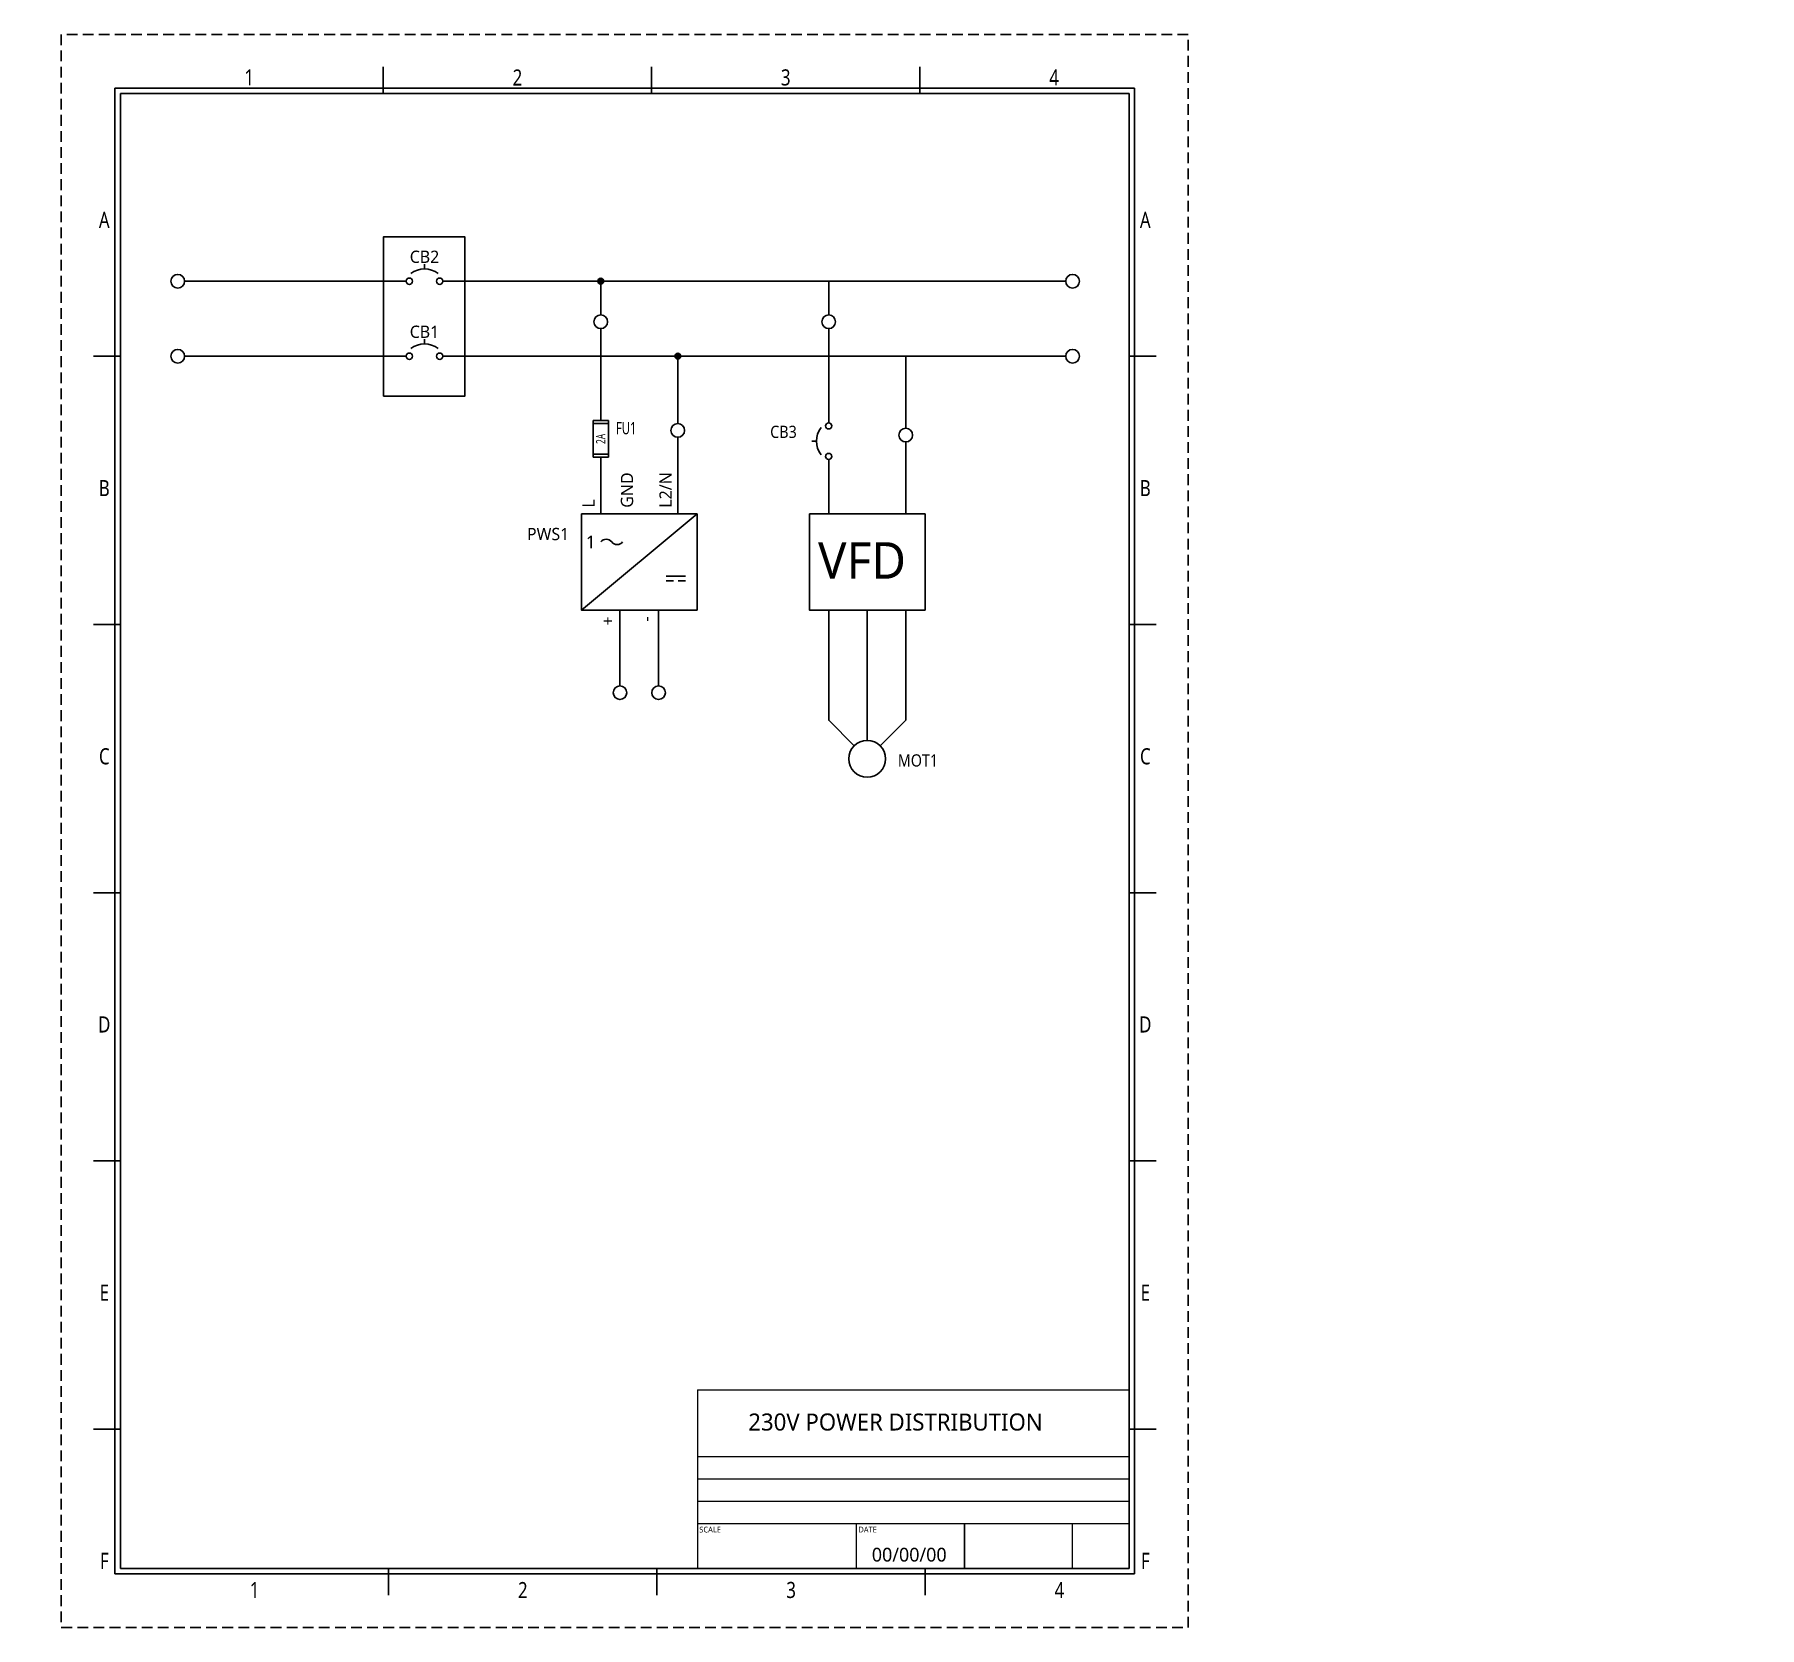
# Model space of a CAD drawing. Header units: millimetres. Extents: x -5 to 316, y 0 to 297.
import ezdxf
from ezdxf.enums import TextEntityAlignment as Align

# ---------------------------------------------------------------- set-up
doc = ezdxf.new("R2010")
doc.units = ezdxf.units.MM
doc.header["$LTSCALE"] = 4
doc.linetypes.add('DASHED', pattern=[0.75, 0.5, -0.25])
for name, color, linetype in [('COMMENT', 4, 'Continuous'), ('MISC', 2, 'Continuous'), ('RED_2.5mm^2', 1, 'Continuous'), ('SYMS', 7, 'Continuous'), ('TAGS', 174, 'Continuous'), ('TERMS', 4, 'Continuous'), ('TITLE', 4, 'Continuous'), ('ZUWAKU', 7, 'Continuous')]:
    doc.layers.add(name, color=color, linetype=linetype)
doc.layers.add('Object Lines', color=7, linetype='Continuous', lineweight=13)
doc.styles.get("Standard").update_dxf_attribs({"font": 'Meiryo UI.ttf'})
doc.styles.add('WD', font='Meiryo UI.ttf')
doc.styles.add('WD_IEC', font='Meiryo UI.ttf')

# ---------------------------------------------------------------- blocks, each defined once
blk = doc.blocks.new('JIS_border_a4(P)')
at = {"layer": 'ZUWAKU'}
for p, q in [((60, 286), (60, 291)), ((110, 286), (110, 291)), ((160, 286), (160, 291)), ((11, 237), (6, 237)), ((204, 237), (199, 237)), ((11, 187), (6, 187)), ((204, 187), (199, 187)), ((11, 137), (6, 137)), ((204, 137), (199, 137)), ((11, 87), (6, 87)), ((204, 87), (199, 87)), ((11, 37), (6, 37)), ((204, 37), (199, 37)), ((61, 6), (61, 11)), ((111, 6), (111, 11)), ((161, 6), (161, 11))]:
    blk.add_line(p, q, dxfattribs=at)
at = {"layer": 'ZUWAKU', "color": 5}
for p, q in [((10, 287), (10, 10)), ((10, 287), (200, 287)), ((200, 287), (200, 10)), ((11, 286), (11, 11)), ((11, 286), (199, 286)), ((199, 286), (199, 11)), ((10, 10), (200, 10)), ((11, 11), (199, 11))]:
    blk.add_line(p, q, dxfattribs=at)
at = {"layer": 'ZUWAKU', "color": 5, "linetype": 'DASHED'}
blk.add_lwpolyline([(0, 0), (210, 0), (210, 297), (0, 297)], close=True, dxfattribs=at)
at = {"layer": 'COMMENT', "width": 0.8}
for s, p in [('1', (35, 289)), ('2', (85, 289)), ('3', (135, 289)), ('4', (185, 289)), ('A', (8, 262.43)), ('A', (202, 262.43)), ('B', (8, 212.43)), ('B', (202, 212.43)), ('C', (8, 162.43)), ('C', (202, 162.43)), ('D', (8, 112.43)), ('D', (202, 112.43)), ('E', (8, 62.43)), ('E', (202, 62.43)), ('F', (8, 12.43)), ('F', (202, 12.43)), ('1', (36, 7)), ('2', (86, 7)), ('3', (136, 7)), ('4', (186, 7))]:
    blk.add_text(s, height=3, dxfattribs=at).set_placement(p, align=Align.MIDDLE)
blk = doc.blocks.new('HCB1')
blk.add_line((0, 0.173), (0, 0.126))
for centre in [(-0.155, 0), (0.155, 0)]:
    blk.add_circle(centre, 0.0322)
blk.add_arc((0, -0.109), 0.234, 53.1301, 126.8699)
at = {"style": 'WD', "width": 0.7}
for tag, p in [('INST', (0, 0.826)), ('LOC', (0, 0.656)), ('DESC1', (0, 0.5)), ('DESC2', (0, 0.344)), ('RATING1', (0, -0.188)), ('XREF', (0, -0.344))]:
    blk.add_attdef(tag, text='', height=0.125, dxfattribs=at).set_placement(p, align=Align.CENTER)
at = {"style": 'WD'}
blk.add_attdef('TAG1', text='', height=0.125, dxfattribs=at).set_placement((0, 0.188), align=Align.CENTER)
for tag, p in [('X2LINK', (0, 0.219)), ('X8LINK', (0, 0))]:
    blk.add_attdef(tag, p, '', height=0.01, dxfattribs=at)
for tag, p, height, flags in [('X4TERM01', (-0.188, 0), 0.0125, 1), ('X1TERM02', (0.188, 0), 0.0125, 1), ('CONTACT', (0.205, 0.133), 0.01, 9), ('FAMILY', (0.205, 0.152), 0.01, 9)]:
    blk.add_attdef(tag, p, '', height=height, dxfattribs=dict(at, flags=flags))
at = {"linetype": 'Continuous', "style": 'WD', "flags": 9}
for tag, p in [('ASSYCODE', (0.219, 0.062)), ('MFG', (0.228, 0.089)), ('CAT', (0.23, 0.108))]:
    blk.add_attdef(tag, text='', height=0.01, dxfattribs=at).set_placement(p, align=Align.CENTER)
at = {"linetype": 'Continuous', "style": 'WD', "flags": 8}
blk.add_attdef('TERM01', text='', height=0.125, dxfattribs=at).set_placement((-0.25, -0.031), align=Align.TOP_RIGHT)
blk.add_attdef('TERM02', text='', height=0.125, dxfattribs=at).set_placement((0.25, -0.031), align=Align.TOP_LEFT)
blk = doc.blocks.new('HT0_02')
blk.add_circle((0, 0), 0.0699)
at = {"style": 'WD', "flags": 1}
for tag, p in [('X4TERM01', (-0.07, 0)), ('X2TERM01', (0, 0.07)), ('X1TERM01', (0.07, 0)), ('X8TERM01', (0, -0.07))]:
    blk.add_attdef(tag, p, '', height=0.01, dxfattribs=at)
blk = doc.blocks.new('VPW1_1PH')
for p, q in [((-0.197, -0.984), (0.984, 0)), ((0.67, -0.636), (0.867, -0.636)), ((0.67, -0.685), (0.743, -0.685)), ((0.867, -0.685), (0.793, -0.685))]:
    blk.add_line(p, q)
blk.add_lwpolyline([(-0.197, 0), (-0.197, -0.984), (0.984, -0.984), (0.984, 0)], close=True)
for centre, start, end in [((0.057, -0.329), 36.8699, 143.1301), ((0.168, -0.246), 216.8699, 323.1301)]:
    blk.add_arc(centre, 0.0689, start, end)
at = {"style": 'WD_IEC'}
blk.add_text('1', height=0.132, dxfattribs=at).set_placement((-0.053, -0.288), align=Align.MIDDLE_RIGHT)
at = {"style": 'WD', "flags": 8}
for tag, p in [('TERM01', (-0.063, 0.064)), ('TERM02', (0.33, 0.062)), ('TERM03', (0.724, 0.062))]:
    blk.add_attdef(tag, p, '', height=0.125, rotation=90, dxfattribs=at)
at = {"style": 'WD', "width": 0.7}
for tag, p in [('INST', (-0.322, 0.125)), ('LOC', (-0.322, -0.062)), ('RATING1', (-0.322, -0.469)), ('DESC1', (-0.322, -0.656)), ('DESC2', (-0.322, -0.844)), ('DESC3', (-0.322, -1.031))]:
    blk.add_attdef(tag, text='', height=0.125, dxfattribs=at).set_placement(p, align=Align.RIGHT)
at = {"style": 'WD'}
for tag, p, height, flags in [('X2TERM01', (0, 0), 0.0197, 1), ('X2TERM02', (0.394, 0), 0.0197, 1), ('X2TERM03', (0.787, 0), 0.0197, 1), ('MFG', (1.079, -0.197), 0.125, 9), ('CAT', (1.079, -0.385), 0.125, 9), ('ASSYCODE', (1.056, -0.837), 0.0157, 9), ('FAMILY', (1.056, -0.886), 0.0157, 9), ('X8TERM04', (0.197, -0.984), 0.0197, 1), ('X8TERM05', (0.591, -0.984), 0.0197, 1)]:
    blk.add_attdef(tag, p, '', height=height, dxfattribs=dict(at, flags=flags))
blk.add_attdef('TAG1', text='', height=0.125, dxfattribs=at).set_placement((-0.322, -0.269), align=Align.RIGHT)
at = {"style": 'WD', "flags": 8}
for tag, p in [('TERM04', (0.134, -1.048)), ('TERM05', (0.528, -1.048))]:
    blk.add_attdef(tag, text='', height=0.125, rotation=90, dxfattribs=at).set_placement(p, align=Align.RIGHT)
blk = doc.blocks.new('WDDOT')
for radius in [0.03, 0.0187, 0.00929]:
    blk.add_circle((0, 0), radius)
blk = doc.blocks.new('VMO13')
blk.add_circle((0, 0), 0.188)
at = {"style": 'WD'}
for tag, p, width in [('INST', (0.318, 0.263), 0.7), ('LOC', (0.318, 0.094), 0.7), ('TAG1', (0.312, -0.079), 0.9)]:
    blk.add_attdef(tag, p, '', height=0.125, dxfattribs=dict(at, width=width))
at = {"style": 'WD', "flags": 9}
blk.add_attdef('FAMILY', text='', height=0.01, dxfattribs=at).set_placement((-0.005, 0.17), align=Align.CENTER)
at = {"style": 'WD', "flags": 1}
for tag, p in [('X2TERM02', (0, 0.188)), ('X0TERM03', (-0.162, 0.094)), ('X0TERM01', (0.162, 0.094)), ('X0TERM04', (0.133, -0.133))]:
    blk.add_attdef(tag, p, '', height=0.0125, dxfattribs=at)
at = {"style": 'WD'}
for tag, height, width, p in [('RATING1', 0.1, 0.8, (0, 0)), ('DESC1', 0.125, 0.9, (0.001, -0.549)), ('DESC2', 0.125, 0.9, (0.001, -0.706)), ('DESC3', 0.125, 0.9, (0.001, -0.862)), ('RATING3', 0.125, 0.8, (0.001, -1.018)), ('RATING4', 0.125, 0.8, (0.001, -1.174)), ('WDTAGALT', 0.125, 0.7, (0, -1.344))]:
    blk.add_attdef(tag, text='', height=height, dxfattribs=dict(at, width=width)).set_placement(p, align=Align.CENTER)
at = {"linetype": 'Continuous', "style": 'WD', "flags": 9}
blk.add_attdef('ASSYCODE', text='', height=0.01, dxfattribs=at).set_placement((0, 0.125), align=Align.CENTER)
at = {"linetype": 'Continuous', "style": 'WD', "flags": 1}
for tag, p in [('MFG', (0, 0.14)), ('CAT', (0, 0.159))]:
    blk.add_attdef(tag, text='', height=0.01, dxfattribs=at).set_placement(p, align=Align.MIDDLE)
at = {"style": 'WD', "width": 0.8}
blk.add_attdef('RATING2', text='', height=0.1, dxfattribs=at).set_placement((0, -0.031), align=Align.TOP_CENTER)
blk = doc.blocks.new('VCB1')
blk.add_line((-0.171, 0), (-0.125, 0))
for centre in [(0, 0.156), (0, -0.156)]:
    blk.add_circle(centre, 0.0312)
blk.add_arc((0.109, 0), 0.234, 143.1301, 216.8699)
at = {"style": 'WD'}
for tag, width, p in [('INST', 0.7, (-0.328, 0.406)), ('LOC', 0.7, (-0.328, 0.219)), ('TAG1', 0.9, (-0.326, 0.033)), ('RATING1', 0.7, (-0.328, -0.156)), ('DESC1', 0.7, (-0.324, -0.344)), ('DESC2', 0.7, (-0.324, -0.531))]:
    blk.add_attdef(tag, text='', height=0.125, dxfattribs=dict(at, width=width)).set_placement(p, align=Align.RIGHT)
for tag, height, flags, p in [('TERM01', 0.125, 8, (-0.055, 0.207)), ('CONTACT', 0.01, 9, (-0.129, -0.129)), ('FAMILY', 0.01, 9, (-0.142, -0.036)), ('MFG', 0.01, 9, (-0.142, -0.088)), ('CAT', 0.01, 9, (-0.142, -0.073))]:
    blk.add_attdef(tag, text='', height=height, dxfattribs=dict(at, flags=flags)).set_placement(p, align=Align.RIGHT)
at = {"style": 'WD', "flags": 1}
for tag, p in [('X2TERM01', (0, 0.188)), ('X8TERM02', (0, -0.188))]:
    blk.add_attdef(tag, p, '', height=0.0125, dxfattribs=at)
at = {"style": 'WD'}
for tag, p in [('X4LINK', (-0.266, 0)), ('X1LINK', (0, 0))]:
    blk.add_attdef(tag, p, '', height=0.01, dxfattribs=at)
at = {"style": 'WD', "width": 0.7}
blk.add_attdef('XREF', (0.188, -0.062), '', height=0.125, dxfattribs=at)
at = {"style": 'WD', "flags": 9}
blk.add_attdef('ASSYCODE', text='', height=0.01, dxfattribs=at).set_placement((-0.153, -0.106), align=Align.CENTER)
at = {"style": 'WD', "flags": 8}
blk.add_attdef('TERM02', text='', height=0.125, dxfattribs=at).set_placement((-0.041, -0.213), align=Align.TOP_RIGHT)
blk = doc.blocks.new('VFU1')
for p, q in [((-0.078, -0.188), (-0.078, 0.188)), ((-0.078, 0.188), (0.078, 0.188)), ((0.078, 0.188), (0.078, -0.188)), ((-0.078, 0.156), (0.078, 0.156)), ((-0.078, -0.156), (0.078, -0.156)), ((0.078, -0.188), (-0.078, -0.188))]:
    blk.add_line(p, q)
at = {"style": 'WD', "width": 0.7}
for tag, p in [('INST', (0.156, 0.359)), ('LOC', (0.156, 0.203)), ('TAG1', (0.156, 0.047)), ('DESC1', (0.156, -0.172)), ('DESC2', (0.156, -0.328)), ('DESC3', (0.156, -0.484))]:
    blk.add_attdef(tag, p, '', height=0.125, dxfattribs=at)
at = {"linetype": 'Continuous', "style": 'WD', "width": 0.7, "flags": 8}
blk.add_attdef('TERM01', text='', height=0.1, dxfattribs=at).set_placement((-0.055, 0.207), align=Align.RIGHT)
at = {"color": 7, "style": 'WD', "flags": 1}
for tag, p in [('X2TERM01', (0, 0.188)), ('X8TERM02', (0, -0.188))]:
    blk.add_attdef(tag, p, '', height=0.0109, dxfattribs=at)
at = {"color": 7, "style": 'WD'}
for tag, p in [('X4LINK', (-0.125, 0)), ('X1LINK', (0.141, 0))]:
    blk.add_attdef(tag, p, '', height=0.01, dxfattribs=at)
at = {"style": 'WD', "width": 0.7}
blk.add_attdef('RATING1', text='', height=0.0938, rotation=90, dxfattribs=at).set_placement((0, 0), align=Align.MIDDLE_CENTER)
at = {"linetype": 'Continuous', "style": 'WD', "flags": 9}
blk.add_attdef('ASSYCODE', text='', height=0.01, dxfattribs=at).set_placement((-0.098, -0.108), align=Align.CENTER)
at = {"style": 'WD', "flags": 9}
blk.add_attdef('FAMILY', text='', height=0.01, dxfattribs=at).set_placement((-0.08, -0.036), align=Align.RIGHT)
at = {"linetype": 'Continuous', "style": 'WD', "flags": 9}
for tag, p in [('MFG', (-0.08, -0.088)), ('CAT', (-0.08, -0.073))]:
    blk.add_attdef(tag, text='', height=0.01, dxfattribs=at).set_placement(p, align=Align.RIGHT)
at = {"linetype": 'Continuous', "style": 'WD', "width": 0.7, "flags": 8}
blk.add_attdef('TERM02', text='', height=0.1, dxfattribs=at).set_placement((-0.041, -0.213), align=Align.TOP_RIGHT)
blk = doc.blocks.new('VT0_02')
blk.add_circle((0, 0), 0.0699)
at = {"style": 'WD', "flags": 1}
for tag, p in [('X4TERM01', (-0.07, 0)), ('X2TERM01', (0, 0.07)), ('X1TERM01', (0.07, 0)), ('X8TERM01', (0, -0.07))]:
    blk.add_attdef(tag, p, '', height=0.01, dxfattribs=at)

msp = doc.modelspace()

# ---------------------------------------------------------------- linework, layer by layer
for points in [[(60.02, 229.6), (60.02, 259.26), (75.2, 259.26), (75.2, 229.6)], [(139.41, 207.63), (139.41, 189.68), (160.95, 189.68), (160.95, 207.63)]]:
    msp.add_lwpolyline(points, close=True)
at = {"layer": 'Object Lines'}
for p, q in [((118.55, 44.34), (199, 44.34)), ((118.55, 44.34), (118.55, 11)), ((199, 44.34), (199, 11)), ((199, 31.84), (118.55, 31.84)), ((199, 27.67), (118.55, 27.67)), ((199, 23.5), (118.55, 23.5)), ((199, 19.34), (118.55, 19.34)), ((148.19, 11), (148.19, 19.34)), ((168.31, 11), (168.31, 19.34)), ((168.31, 19.34), (168.31, 11)), ((188.42, 11), (188.42, 19.34)), ((199, 11), (118.55, 11))]:
    msp.add_line(p, q, dxfattribs=at)
at = {"layer": 'RED_2.5mm^2'}
for p, q in [((22.96, 251), (64.26, 251)), ((187.19, 251), (71.1, 251)), ((100.52, 244.7), (100.52, 251)), ((143, 244.7), (143, 251)), ((100.52, 225.03), (100.52, 242.16)), ((143, 224.6), (143, 242.16)), ((64.26, 237.02), (22.96, 237.02)), ((187.19, 237.02), (71.1, 237.02)), ((114.88, 224.44), (114.88, 237.02)), ((157.36, 223.6), (157.36, 237.02)), ((114.88, 207.63), (114.88, 221.9)), ((157.36, 207.63), (157.36, 221.05)), ((100.52, 207.63), (100.52, 218.19)), ((143, 207.63), (143, 217.76)), ((143, 207.63), (143, 209.15)), ((157.36, 207.63), (157.36, 209.15)), ((104.11, 189.68), (104.11, 175.57)), ((111.29, 189.68), (111.29, 181.99)), ((150.18, 189.68), (150.18, 165.38)), ((157.36, 169.14), (157.36, 189.68)), ((111.29, 181.99), (111.29, 175.57)), ((152.6, 164.38), (157.36, 169.14)), ((153.6, 161.96), (153.6, 161.96))]:
    msp.add_line(p, q, dxfattribs=at)
msp.add_lwpolyline([(147.76, 164.38), (143, 169.14), (143, 189.68)], dxfattribs=at)

# ---------------------------------------------------------------- block references
msp.add_blockref('JIS_border_a4(P)', (0, 0))
at = {"layer": 'SYMS'}
ref = msp.add_blockref('HCB1', (67.68, 251), dxfattribs=dict(at, xscale=18.23565792825316, yscale=18.23565792825316, zscale=18.23565792825316))
ref.add_attrib('TAG1', 'CB2', dxfattribs={"layer": 'TAGS', "height": 2.279, "style": 'WD'}).set_placement((67.68, 254.42), align=Align.CENTER)
at = {"layer": 'SYMS', "xscale": 18.23565792825316, "yscale": 18.23565792825316, "zscale": 18.23565792825316}
for name, p in [('HT0_02', (21.69, 251)), ('WDDOT', (100.52, 251)), ('HT0_02', (188.46, 251)), ('HT0_02', (100.52, 243.43)), ('HT0_02', (143, 243.43)), ('HT0_02', (21.69, 237.02)), ('HT0_02', (188.46, 237.02)), ('WDDOT', (114.88, 237.02)), ('VT0_02', (114.88, 223.17)), ('VT0_02', (157.36, 222.32)), ('VT0_02', (104.11, 174.29)), ('VT0_02', (111.29, 174.29))]:
    msp.add_blockref(name, p, dxfattribs=at)
at = {"layer": 'SYMS'}
ref = msp.add_blockref('HCB1', (67.68, 237.02), dxfattribs=dict(at, xscale=18.23565792825316, yscale=18.23565792825316, zscale=18.23565792825316))
ref.add_attrib('TAG1', 'CB1', dxfattribs={"layer": 'TAGS', "height": 2.279, "style": 'WD'}).set_placement((67.68, 240.44), align=Align.CENTER)
ref = msp.add_blockref('VCB1', (143, 221.18), dxfattribs=dict(at, xscale=18.23565792825316, yscale=18.23565792825316, zscale=18.23565792825316))
ref.add_attrib('TAG1', 'CB3', dxfattribs={"layer": 'TAGS', "height": 2.279, "style": 'WD', "width": 0.9}).set_placement((137.05, 221.78), align=Align.RIGHT)
ref = msp.add_blockref('VPW1_1PH', (100.52, 207.63), dxfattribs=dict(at, xscale=18.23565792825316, yscale=18.23565792825316, zscale=18.23565792825316))
ref.add_attrib('TAG1', 'PWS1', dxfattribs={"layer": 'TAGS', "height": 2.279, "style": 'WD'}).set_placement((94.66, 202.73), align=Align.RIGHT)
ref.add_attrib('TERM03', 'L2/N', (113.73, 208.77), dxfattribs={"layer": 'TERMS', "height": 2.279, "rotation": 90, "style": 'WD', "flags": 8})
ref.add_attrib('TERM02', 'GND', (106.55, 208.77), dxfattribs={"layer": 'TERMS', "height": 2.279, "rotation": 90, "style": 'WD', "flags": 8})
ref.add_attrib('TERM01', 'L', (99.37, 208.79), dxfattribs={"layer": 'TERMS', "height": 2.28, "rotation": 90, "style": 'WD', "flags": 8})
ref.add_attrib('TERM05', '-', dxfattribs={"layer": 'TERMS', "height": 2.28, "rotation": 90, "style": 'WD', "flags": 8}).set_placement((110.14, 188.51), align=Align.RIGHT)
ref.add_attrib('TERM04', '+', dxfattribs={"layer": 'TERMS', "height": 2.28, "rotation": 90, "style": 'WD', "flags": 8}).set_placement((102.96, 188.51), align=Align.RIGHT)
ref = msp.add_blockref('VMO13', (150.18, 161.96), dxfattribs=dict(at, xscale=18.23565792825316, yscale=18.23565792825316, zscale=18.23565792825316))
ref.add_attrib('TAG1', 'MOT1', (155.88, 160.52), dxfattribs={"layer": 'TAGS', "height": 2.279, "style": 'WD', "width": 0.9})
at = {"layer": 'TAGS'}
ref = msp.add_blockref('VFU1', (100.52, 221.61), dxfattribs=dict(at, xscale=18.23565792825316, yscale=18.23565792825316, zscale=18.23565792825316))
ref.add_attrib('TAG1', 'FU1', (103.37, 222.47), dxfattribs={"height": 2.279, "style": 'WD', "width": 0.7})
ref.add_attrib('RATING1', '2A', dxfattribs={"layer": 'MISC', "height": 1.71, "rotation": 90, "style": 'WD', "width": 0.7}).set_placement((100.52, 221.61), align=Align.MIDDLE_CENTER)

# ---------------------------------------------------------------- texts
for s, height, p in [('VFD', 6.81, (141.01, 195.53)), ('SCALE', 1.07, (118.88, 17.72)), ('DATE', 1.07, (148.53, 17.72))]:
    msp.add_text(s, height=height).set_placement(p)
at = {"insert": (128.02, 39.9), "char_height": 3.1711, "attachment_point": 1}
msp.add_mtext_dynamic_manual_height_columns('230V POWER DISTRIBUTION', width=75.2611, gutter_width=5.29, heights=[1.08], dxfattribs=at)
at = {"layer": 'Object Lines'}
msp.add_attdef('00/00/00', text='00/00/00', height=2.564, dxfattribs=at).set_placement((158.01, 13.58), align=Align.MIDDLE_CENTER)
at = {"layer": 'TITLE', "flags": 1}
for p, height in [((11, 11), 2.05), ((-5, 6), 3), ((316.46, 6), 3)]:
    msp.add_attdef('', p, '', height=height, dxfattribs=at)

doc.saveas('drawing.dxf')
